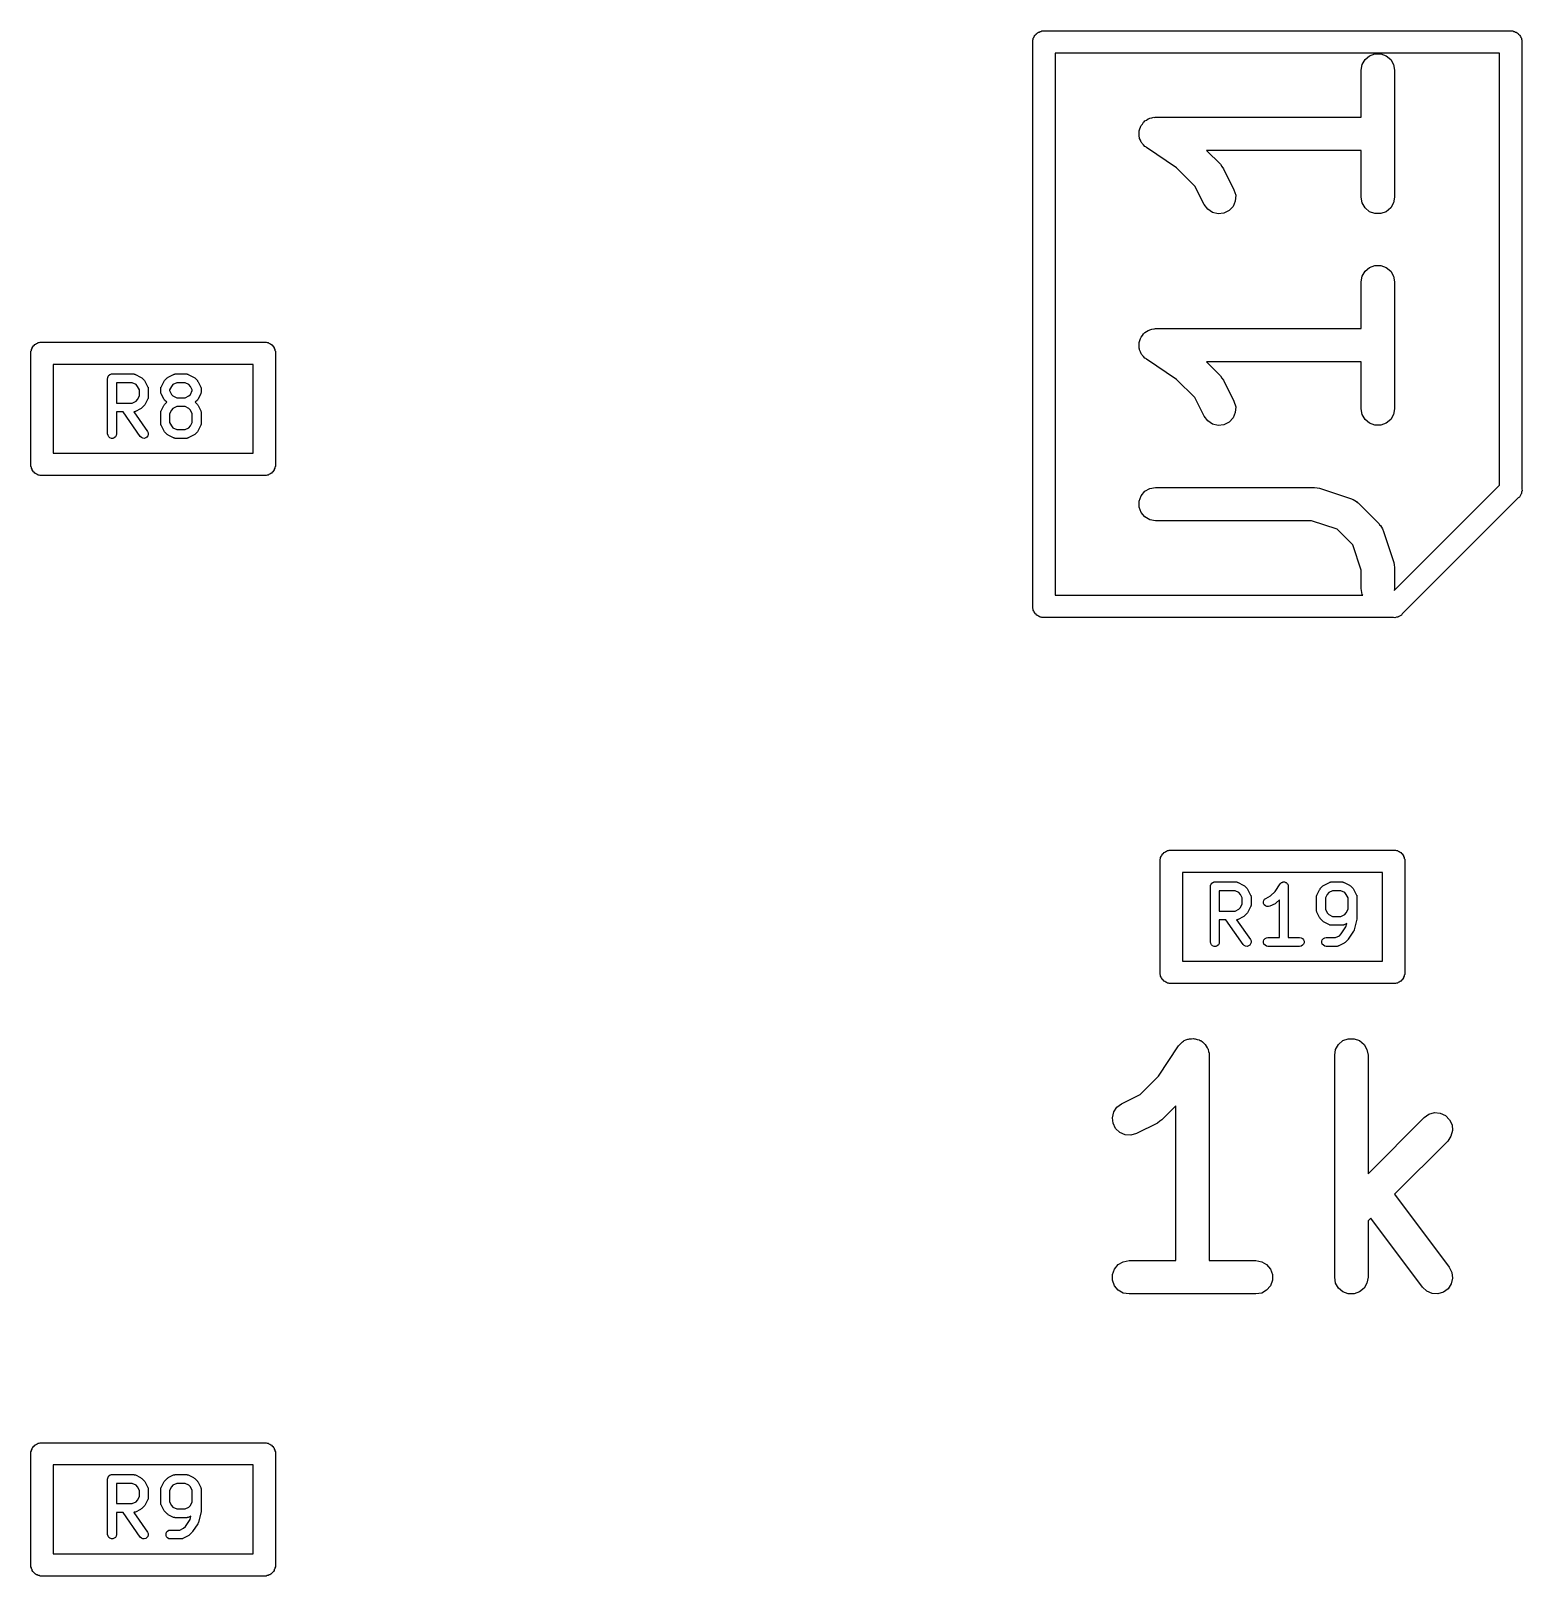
# Model space of a CAD drawing. Extents: x 10 to 287, y -200 to -10.
# Drawn here: x 116.19 to 122.89, y -118.66 to -111.71 of the extents above; entities that cross this region are included whole.
import ezdxf

# ---------------------------------------------------------------- set-up
doc = ezdxf.new("R2010")
doc.units = 0
doc.header["$MEASUREMENT"] = 0
doc.layers.add('BLACK', color=7, linetype='CONTINUOUS')

msp = doc.modelspace()

# ---------------------------------------------------------------- linework, layer by layer
at = {"layer": 'BLACK', "linetype": 'CONTINUOUS'}
for p, q in [((120.693, -111.751), (120.695, -111.747)), ((120.695, -111.743), (120.698, -111.739)), ((120.695, -111.747), (120.695, -111.743)), ((120.698, -111.739), (120.699, -111.735)), ((120.699, -111.735), (120.702, -111.731)), ((120.702, -111.731), (120.704, -111.727)), ((120.704, -111.727), (120.708, -111.725)), ((120.708, -111.725), (120.71, -111.721)), ((120.71, -111.721), (120.714, -111.719)), ((120.714, -111.719), (120.718, -111.716)), ((120.718, -111.716), (120.722, -111.715)), ((120.722, -111.715), (120.726, -111.712)), ((120.726, -111.712), (120.73, -111.712)), ((120.73, -111.712), (120.734, -111.71)), ((120.734, -111.71), (122.852, -111.71)), ((122.852, -111.71), (122.856, -111.712)), ((122.856, -111.712), (122.86, -111.712)), ((122.86, -111.712), (122.864, -111.715)), ((122.864, -111.715), (122.868, -111.716)), ((122.868, -111.716), (122.872, -111.719)), ((122.872, -111.719), (122.876, -111.721)), ((122.876, -111.721), (122.878, -111.725)), ((122.878, -111.725), (122.882, -111.727)), ((122.882, -111.727), (122.884, -111.731)), ((122.884, -111.731), (122.887, -111.735)), ((122.887, -111.735), (122.888, -111.739)), ((122.888, -111.739), (122.891, -111.743)), ((122.891, -111.743), (122.891, -111.747)), ((122.891, -111.747), (122.893, -111.751)), ((120.693, -111.769), (120.693, -111.751)), ((120.693, -114.291), (120.693, -111.769)), ((120.693, -111.769), (120.693, -111.769)), ((120.793, -111.81), (120.793, -114.25)), ((122.793, -111.81), (120.793, -111.81)), ((122.208, -111.822), (122.232, -111.813)), ((122.232, -111.813), (122.258, -111.813)), ((122.258, -111.813), (122.283, -111.822)), ((122.793, -113.754), (122.793, -111.81)), ((122.893, -111.751), (122.893, -113.773)), ((122.17, -111.887), (122.175, -111.861)), ((122.17, -112.098), (122.17, -111.887)), ((122.175, -111.861), (122.188, -111.839)), ((122.188, -111.839), (122.208, -111.822)), ((122.283, -111.822), (122.303, -111.839)), ((122.303, -111.839), (122.316, -111.861)), ((122.316, -111.861), (122.32, -111.887)), ((122.32, -111.887), (122.32, -112.459)), ((121.229, -112.101), (121.237, -112.098)), ((121.237, -112.098), (121.241, -112.099)), ((121.241, -112.099), (121.245, -112.098)), ((121.245, -112.098), (122.17, -112.098)), ((121.171, -112.168), (121.172, -112.164)), ((121.172, -112.177), (121.171, -112.168)), ((121.172, -112.16), (121.175, -112.151)), ((121.172, -112.164), (121.172, -112.16)), ((121.175, -112.151), (121.177, -112.143)), ((121.177, -112.143), (121.179, -112.139)), ((121.179, -112.139), (121.18, -112.135)), ((121.18, -112.135), (121.186, -112.129)), ((121.186, -112.129), (121.191, -112.121)), ((121.191, -112.121), (121.194, -112.119)), ((121.194, -112.119), (121.197, -112.115)), ((121.197, -112.115), (121.205, -112.111)), ((121.205, -112.111), (121.212, -112.106)), ((121.212, -112.106), (121.216, -112.104)), ((121.216, -112.104), (121.22, -112.102)), ((121.22, -112.102), (121.229, -112.101)), ((121.172, -112.186), (121.172, -112.177)), ((121.173, -112.19), (121.172, -112.186)), ((121.173, -112.194), (121.173, -112.19)), ((121.177, -112.202), (121.173, -112.194)), ((121.18, -112.21), (121.177, -112.202)), ((121.183, -112.214), (121.18, -112.21)), ((121.185, -112.217), (121.183, -112.214)), ((121.191, -112.223), (121.185, -112.217)), ((121.197, -112.23), (121.191, -112.223)), ((121.201, -112.232), (121.197, -112.23)), ((121.204, -112.235), (121.201, -112.232)), ((121.34, -112.326), (121.204, -112.235)), ((122.17, -112.248), (121.474, -112.248)), ((121.474, -112.248), (121.537, -112.31)), ((122.17, -112.459), (122.17, -112.248)), ((121.422, -112.408), (121.34, -112.326)), ((121.537, -112.31), (121.543, -112.32)), ((121.543, -112.32), (121.551, -112.33)), ((121.551, -112.33), (121.598, -112.425)), ((121.464, -112.492), (121.422, -112.408)), ((121.598, -112.425), (121.606, -112.45)), ((121.48, -112.513), (121.464, -112.492)), ((121.501, -112.527), (121.48, -112.513)), ((121.594, -112.5), (121.576, -112.519)), ((121.604, -112.476), (121.594, -112.5)), ((121.606, -112.45), (121.604, -112.476)), ((122.175, -112.484), (122.17, -112.459)), ((122.188, -112.507), (122.175, -112.484)), ((122.208, -112.524), (122.188, -112.507)), ((122.303, -112.507), (122.283, -112.524)), ((122.316, -112.484), (122.303, -112.507)), ((122.32, -112.459), (122.316, -112.484)), ((121.527, -112.533), (121.501, -112.527)), ((121.552, -112.53), (121.527, -112.533)), ((121.576, -112.519), (121.552, -112.53)), ((122.232, -112.532), (122.208, -112.524)), ((122.258, -112.532), (122.232, -112.532)), ((122.283, -112.524), (122.258, -112.532)), ((122.175, -112.814), (122.188, -112.791)), ((122.188, -112.791), (122.208, -112.775)), ((122.208, -112.775), (122.232, -112.766)), ((122.232, -112.766), (122.258, -112.766)), ((122.258, -112.766), (122.283, -112.775)), ((122.283, -112.775), (122.303, -112.791)), ((122.303, -112.791), (122.316, -112.814)), ((122.17, -112.84), (122.175, -112.814)), ((122.17, -113.05), (122.17, -112.84)), ((122.316, -112.814), (122.32, -112.84)), ((122.32, -112.84), (122.32, -113.411)), ((121.191, -113.073), (121.194, -113.071)), ((121.194, -113.071), (121.197, -113.068)), ((121.197, -113.068), (121.205, -113.063)), ((121.205, -113.063), (121.212, -113.058)), ((121.212, -113.058), (121.216, -113.057)), ((121.216, -113.057), (121.22, -113.055)), ((121.22, -113.055), (121.229, -113.053)), ((121.229, -113.053), (121.237, -113.051)), ((121.237, -113.051), (121.241, -113.051)), ((121.241, -113.051), (121.245, -113.05)), ((121.245, -113.05), (122.17, -113.05)), ((116.188, -113.144), (116.191, -113.14)), ((116.191, -113.14), (116.192, -113.136)), ((116.192, -113.136), (116.195, -113.132)), ((116.195, -113.132), (116.197, -113.128)), ((116.197, -113.128), (116.201, -113.126)), ((116.201, -113.126), (116.203, -113.122)), ((116.203, -113.122), (116.207, -113.12)), ((116.207, -113.12), (116.211, -113.117)), ((116.211, -113.117), (116.215, -113.116)), ((116.215, -113.116), (116.219, -113.113)), ((116.219, -113.113), (116.223, -113.113)), ((116.223, -113.113), (116.227, -113.111)), ((116.227, -113.111), (117.245, -113.111)), ((117.245, -113.111), (117.249, -113.113)), ((117.249, -113.113), (117.253, -113.113)), ((117.253, -113.113), (117.257, -113.116)), ((117.257, -113.116), (117.261, -113.117)), ((117.261, -113.117), (117.265, -113.12)), ((117.265, -113.12), (117.269, -113.122)), ((117.269, -113.122), (117.271, -113.126)), ((117.271, -113.126), (117.275, -113.128)), ((117.275, -113.128), (117.277, -113.132)), ((117.277, -113.132), (117.28, -113.136)), ((117.28, -113.136), (117.281, -113.14)), ((117.281, -113.14), (117.284, -113.144)), ((121.171, -113.12), (121.172, -113.116)), ((121.172, -113.129), (121.171, -113.12)), ((121.172, -113.112), (121.175, -113.104)), ((121.172, -113.116), (121.172, -113.112)), ((121.172, -113.138), (121.172, -113.129)), ((121.173, -113.142), (121.172, -113.138)), ((121.175, -113.104), (121.177, -113.095)), ((121.177, -113.095), (121.179, -113.092)), ((121.179, -113.092), (121.18, -113.088)), ((121.18, -113.088), (121.186, -113.081)), ((121.186, -113.081), (121.191, -113.073)), ((116.186, -113.152), (116.188, -113.148)), ((116.186, -113.17), (116.186, -113.152)), ((116.186, -113.652), (116.186, -113.17)), ((116.186, -113.17), (116.186, -113.17)), ((116.188, -113.148), (116.188, -113.144)), ((116.286, -113.211), (116.286, -113.611)), ((117.186, -113.211), (116.286, -113.211)), ((117.186, -113.611), (117.186, -113.211)), ((117.284, -113.144), (117.284, -113.148)), ((117.284, -113.148), (117.286, -113.152)), ((117.286, -113.152), (117.286, -113.67)), ((121.173, -113.146), (121.173, -113.142)), ((121.177, -113.154), (121.173, -113.146)), ((121.18, -113.163), (121.177, -113.154)), ((121.183, -113.166), (121.18, -113.163)), ((121.185, -113.17), (121.183, -113.166)), ((121.191, -113.176), (121.185, -113.17)), ((121.197, -113.183), (121.191, -113.176)), ((121.201, -113.185), (121.197, -113.183)), ((121.204, -113.188), (121.201, -113.185)), ((121.34, -113.279), (121.204, -113.188)), ((122.17, -113.2), (121.474, -113.2)), ((121.474, -113.2), (121.537, -113.263)), ((122.17, -113.411), (122.17, -113.2)), ((116.531, -113.274), (116.532, -113.272)), ((116.531, -113.524), (116.531, -113.274)), ((116.532, -113.269), (116.533, -113.267)), ((116.532, -113.271), (116.532, -113.269)), ((116.532, -113.272), (116.532, -113.271)), ((116.533, -113.267), (116.534, -113.266)), ((116.534, -113.264), (116.535, -113.263)), ((116.534, -113.266), (116.534, -113.264)), ((116.535, -113.263), (116.536, -113.261)), ((116.536, -113.261), (116.537, -113.26)), ((116.537, -113.26), (116.539, -113.259)), ((116.539, -113.259), (116.54, -113.258)), ((116.54, -113.258), (116.541, -113.257)), ((116.541, -113.257), (116.543, -113.256)), ((116.543, -113.256), (116.545, -113.255)), ((116.545, -113.255), (116.546, -113.255)), ((116.546, -113.255), (116.548, -113.254)), ((116.548, -113.254), (116.55, -113.254)), ((116.55, -113.254), (116.551, -113.254)), ((116.551, -113.254), (116.647, -113.254)), ((116.647, -113.254), (116.648, -113.254)), ((116.648, -113.254), (116.649, -113.254)), ((116.649, -113.254), (116.651, -113.255)), ((116.651, -113.255), (116.654, -113.255)), ((116.654, -113.255), (116.655, -113.256)), ((116.655, -113.256), (116.656, -113.256)), ((116.656, -113.256), (116.679, -113.268)), ((116.679, -113.268), (116.682, -113.27)), ((116.682, -113.27), (116.685, -113.272)), ((116.685, -113.272), (116.697, -113.284)), ((116.787, -113.284), (116.799, -113.272)), ((116.799, -113.272), (116.802, -113.27)), ((116.802, -113.27), (116.804, -113.268)), ((116.804, -113.268), (116.828, -113.256)), ((116.828, -113.256), (116.829, -113.256)), ((116.829, -113.256), (116.83, -113.255)), ((116.83, -113.255), (116.833, -113.255)), ((116.833, -113.255), (116.835, -113.254)), ((116.835, -113.254), (116.836, -113.254)), ((116.836, -113.254), (116.837, -113.254)), ((116.837, -113.254), (116.885, -113.254)), ((116.885, -113.254), (116.886, -113.254)), ((116.886, -113.254), (116.887, -113.254)), ((116.887, -113.254), (116.889, -113.255)), ((116.889, -113.255), (116.892, -113.255)), ((116.892, -113.255), (116.893, -113.256)), ((116.893, -113.256), (116.894, -113.256)), ((116.894, -113.256), (116.918, -113.268)), ((116.918, -113.268), (116.92, -113.27)), ((116.92, -113.27), (116.923, -113.272)), ((116.923, -113.272), (116.935, -113.284)), ((121.422, -113.36), (121.34, -113.279)), ((121.537, -113.263), (121.543, -113.273)), ((121.543, -113.273), (121.551, -113.282)), ((116.571, -113.294), (116.571, -113.385)), ((116.642, -113.294), (116.571, -113.294)), ((116.659, -113.302), (116.642, -113.294)), ((116.666, -113.31), (116.659, -113.302)), ((116.674, -113.326), (116.666, -113.31)), ((116.674, -113.353), (116.674, -113.326)), ((116.697, -113.284), (116.698, -113.286)), ((116.698, -113.286), (116.7, -113.289)), ((116.7, -113.289), (116.712, -113.313)), ((116.712, -113.313), (116.713, -113.314)), ((116.713, -113.314), (116.713, -113.315)), ((116.713, -113.315), (116.714, -113.317)), ((116.714, -113.317), (116.714, -113.319)), ((116.714, -113.319), (116.714, -113.321)), ((116.714, -113.321), (116.714, -113.322)), ((116.714, -113.322), (116.714, -113.357)), ((116.77, -113.317), (116.771, -113.315)), ((116.77, -113.319), (116.77, -113.317)), ((116.77, -113.321), (116.77, -113.319)), ((116.77, -113.322), (116.77, -113.321)), ((116.77, -113.334), (116.77, -113.322)), ((116.77, -113.335), (116.77, -113.334)), ((116.77, -113.336), (116.77, -113.335)), ((116.77, -113.338), (116.77, -113.336)), ((116.771, -113.34), (116.77, -113.338)), ((116.771, -113.314), (116.772, -113.313)), ((116.771, -113.315), (116.771, -113.314)), ((116.771, -113.341), (116.771, -113.34)), ((116.772, -113.343), (116.771, -113.341)), ((116.772, -113.313), (116.784, -113.289)), ((116.784, -113.366), (116.772, -113.343)), ((116.784, -113.289), (116.785, -113.286)), ((116.785, -113.286), (116.787, -113.284)), ((116.818, -113.31), (116.81, -113.326)), ((116.81, -113.326), (116.81, -113.329)), ((116.81, -113.329), (116.818, -113.346)), ((116.825, -113.302), (116.818, -113.31)), ((116.818, -113.346), (116.825, -113.353)), ((116.842, -113.294), (116.825, -113.302)), ((116.88, -113.294), (116.842, -113.294)), ((116.897, -113.302), (116.88, -113.294)), ((116.904, -113.31), (116.897, -113.302)), ((116.897, -113.353), (116.904, -113.346)), ((116.912, -113.326), (116.904, -113.31)), ((116.904, -113.346), (116.912, -113.329)), ((116.912, -113.329), (116.912, -113.326)), ((116.935, -113.284), (116.936, -113.286)), ((116.936, -113.286), (116.938, -113.289)), ((116.938, -113.289), (116.95, -113.313)), ((116.95, -113.343), (116.938, -113.366)), ((116.95, -113.313), (116.951, -113.314)), ((116.951, -113.341), (116.95, -113.343)), ((116.951, -113.314), (116.951, -113.315)), ((116.951, -113.315), (116.952, -113.317)), ((116.952, -113.338), (116.951, -113.34)), ((116.951, -113.34), (116.951, -113.341)), ((116.952, -113.317), (116.952, -113.319)), ((116.952, -113.319), (116.952, -113.321)), ((116.952, -113.321), (116.952, -113.322)), ((116.952, -113.322), (116.952, -113.334)), ((116.952, -113.334), (116.952, -113.335)), ((116.952, -113.335), (116.952, -113.336)), ((116.952, -113.336), (116.952, -113.338)), ((121.551, -113.282), (121.598, -113.377)), ((116.571, -113.385), (116.642, -113.385)), ((116.642, -113.385), (116.659, -113.377)), ((116.679, -113.411), (116.656, -113.423)), ((116.659, -113.377), (116.666, -113.369)), ((116.666, -113.369), (116.674, -113.353)), ((116.682, -113.409), (116.679, -113.411)), ((116.685, -113.407), (116.682, -113.409)), ((116.697, -113.395), (116.685, -113.407)), ((116.698, -113.393), (116.697, -113.395)), ((116.7, -113.39), (116.698, -113.393)), ((116.712, -113.366), (116.7, -113.39)), ((116.713, -113.365), (116.712, -113.366)), ((116.714, -113.362), (116.713, -113.364)), ((116.713, -113.364), (116.713, -113.365)), ((116.714, -113.357), (116.714, -113.359)), ((116.714, -113.359), (116.714, -113.36)), ((116.714, -113.36), (116.714, -113.362)), ((116.772, -113.42), (116.784, -113.396)), ((116.785, -113.369), (116.784, -113.366)), ((116.784, -113.396), (116.785, -113.394)), ((116.787, -113.372), (116.785, -113.369)), ((116.785, -113.394), (116.787, -113.391)), ((116.797, -113.381), (116.787, -113.372)), ((116.787, -113.391), (116.797, -113.381)), ((116.818, -113.417), (116.81, -113.434)), ((116.825, -113.41), (116.818, -113.417)), ((116.825, -113.353), (116.842, -113.361)), ((116.842, -113.401), (116.825, -113.41)), ((116.842, -113.361), (116.88, -113.361)), ((116.88, -113.401), (116.842, -113.401)), ((116.88, -113.361), (116.897, -113.353)), ((116.897, -113.41), (116.88, -113.401)), ((116.904, -113.417), (116.897, -113.41)), ((116.912, -113.434), (116.904, -113.417)), ((116.935, -113.372), (116.925, -113.381)), ((116.925, -113.381), (116.935, -113.391)), ((116.937, -113.369), (116.935, -113.372)), ((116.935, -113.391), (116.937, -113.394)), ((116.938, -113.366), (116.937, -113.369)), ((116.937, -113.394), (116.938, -113.396)), ((116.938, -113.396), (116.95, -113.42)), ((121.464, -113.444), (121.422, -113.36)), ((121.598, -113.377), (121.606, -113.402)), ((121.606, -113.402), (121.604, -113.428)), ((122.175, -113.437), (122.17, -113.411)), ((122.32, -113.411), (122.316, -113.437)), ((116.601, -113.425), (116.571, -113.425)), ((116.571, -113.425), (116.571, -113.524)), ((116.678, -113.536), (116.601, -113.425)), ((116.651, -113.424), (116.649, -113.425)), ((116.649, -113.425), (116.711, -113.513)), ((116.654, -113.424), (116.651, -113.424)), ((116.655, -113.423), (116.654, -113.424)), ((116.656, -113.423), (116.655, -113.423)), ((116.77, -113.424), (116.771, -113.422)), ((116.77, -113.427), (116.77, -113.424)), ((116.77, -113.428), (116.77, -113.427)), ((116.77, -113.429), (116.77, -113.428)), ((116.77, -113.476), (116.77, -113.429)), ((116.77, -113.478), (116.77, -113.476)), ((116.77, -113.479), (116.77, -113.478)), ((116.77, -113.481), (116.77, -113.479)), ((116.771, -113.483), (116.77, -113.481)), ((116.771, -113.421), (116.772, -113.42)), ((116.771, -113.422), (116.771, -113.421)), ((116.771, -113.484), (116.771, -113.483)), ((116.772, -113.485), (116.771, -113.484)), ((116.784, -113.509), (116.772, -113.485)), ((116.81, -113.434), (116.81, -113.472)), ((116.81, -113.472), (116.818, -113.488)), ((116.818, -113.488), (116.825, -113.496)), ((116.897, -113.496), (116.904, -113.488)), ((116.904, -113.488), (116.912, -113.472)), ((116.912, -113.472), (116.912, -113.434)), ((116.95, -113.485), (116.938, -113.509)), ((116.95, -113.42), (116.951, -113.421)), ((116.951, -113.484), (116.95, -113.485)), ((116.951, -113.421), (116.951, -113.422)), ((116.951, -113.422), (116.952, -113.424)), ((116.952, -113.481), (116.951, -113.483)), ((116.951, -113.483), (116.951, -113.484)), ((116.952, -113.424), (116.952, -113.427)), ((116.952, -113.427), (116.952, -113.428)), ((116.952, -113.428), (116.952, -113.429)), ((116.952, -113.429), (116.952, -113.476)), ((116.952, -113.476), (116.952, -113.478)), ((116.952, -113.478), (116.952, -113.479)), ((116.952, -113.479), (116.952, -113.481)), ((121.48, -113.465), (121.464, -113.444)), ((121.501, -113.48), (121.48, -113.465)), ((121.527, -113.486), (121.501, -113.48)), ((121.552, -113.483), (121.527, -113.486)), ((121.576, -113.471), (121.552, -113.483)), ((121.594, -113.452), (121.576, -113.471)), ((121.604, -113.428), (121.594, -113.452)), ((122.188, -113.459), (122.175, -113.437)), ((122.208, -113.476), (122.188, -113.459)), ((122.232, -113.485), (122.208, -113.476)), ((122.258, -113.485), (122.232, -113.485)), ((122.283, -113.476), (122.258, -113.485)), ((122.303, -113.459), (122.283, -113.476)), ((122.316, -113.437), (122.303, -113.459)), ((116.533, -113.531), (116.531, -113.524)), ((116.536, -113.537), (116.533, -113.531)), ((116.541, -113.541), (116.536, -113.537)), ((116.548, -113.544), (116.541, -113.541)), ((116.555, -113.544), (116.548, -113.544)), ((116.561, -113.541), (116.555, -113.544)), ((116.567, -113.537), (116.561, -113.541)), ((116.57, -113.531), (116.567, -113.537)), ((116.571, -113.524), (116.57, -113.531)), ((116.683, -113.54), (116.678, -113.536)), ((116.689, -113.543), (116.683, -113.54)), ((116.696, -113.544), (116.689, -113.543)), ((116.703, -113.542), (116.696, -113.544)), ((116.708, -113.538), (116.703, -113.542)), ((116.712, -113.533), (116.708, -113.538)), ((116.711, -113.513), (116.714, -113.519)), ((116.714, -113.526), (116.712, -113.533)), ((116.714, -113.519), (116.714, -113.526)), ((116.785, -113.512), (116.784, -113.509)), ((116.787, -113.514), (116.785, -113.512)), ((116.799, -113.526), (116.787, -113.514)), ((116.802, -113.528), (116.799, -113.526)), ((116.804, -113.53), (116.802, -113.528)), ((116.828, -113.542), (116.804, -113.53)), ((116.825, -113.496), (116.842, -113.504)), ((116.829, -113.542), (116.828, -113.542)), ((116.83, -113.543), (116.829, -113.542)), ((116.833, -113.543), (116.83, -113.543)), ((116.835, -113.544), (116.833, -113.543)), ((116.836, -113.544), (116.835, -113.544)), ((116.837, -113.544), (116.836, -113.544)), ((116.885, -113.544), (116.837, -113.544)), ((116.842, -113.504), (116.88, -113.504)), ((116.88, -113.504), (116.897, -113.496)), ((116.886, -113.544), (116.885, -113.544)), ((116.887, -113.544), (116.886, -113.544)), ((116.889, -113.543), (116.887, -113.544)), ((116.892, -113.543), (116.889, -113.543)), ((116.893, -113.542), (116.892, -113.543)), ((116.894, -113.542), (116.893, -113.542)), ((116.918, -113.53), (116.894, -113.542)), ((116.92, -113.528), (116.918, -113.53)), ((116.923, -113.526), (116.92, -113.528)), ((116.935, -113.514), (116.923, -113.526)), ((116.937, -113.512), (116.935, -113.514)), ((116.938, -113.509), (116.937, -113.512)), ((116.286, -113.611), (117.186, -113.611)), ((116.186, -113.67), (116.186, -113.652)), ((116.188, -113.674), (116.186, -113.67)), ((116.188, -113.678), (116.188, -113.674)), ((116.191, -113.682), (116.188, -113.678)), ((116.192, -113.686), (116.191, -113.682)), ((116.195, -113.69), (116.192, -113.686)), ((116.197, -113.694), (116.195, -113.69)), ((116.201, -113.696), (116.197, -113.694)), ((116.203, -113.7), (116.201, -113.696)), ((117.271, -113.696), (117.269, -113.7)), ((117.275, -113.694), (117.271, -113.696)), ((117.277, -113.69), (117.275, -113.694)), ((117.28, -113.686), (117.277, -113.69)), ((117.281, -113.682), (117.28, -113.686)), ((117.284, -113.678), (117.281, -113.682)), ((117.286, -113.67), (117.284, -113.674)), ((117.284, -113.674), (117.284, -113.678)), ((116.207, -113.702), (116.203, -113.7)), ((116.211, -113.705), (116.207, -113.702)), ((116.215, -113.706), (116.211, -113.705)), ((116.219, -113.709), (116.215, -113.706)), ((116.223, -113.709), (116.219, -113.709)), ((116.227, -113.711), (116.223, -113.709)), ((117.245, -113.711), (116.227, -113.711)), ((117.249, -113.709), (117.245, -113.711)), ((117.253, -113.709), (117.249, -113.709)), ((117.257, -113.706), (117.253, -113.709)), ((117.261, -113.705), (117.257, -113.706)), ((117.265, -113.702), (117.261, -113.705)), ((117.269, -113.7), (117.265, -113.702)), ((121.22, -113.769), (121.245, -113.765)), ((121.245, -113.765), (121.96, -113.765)), ((121.96, -113.765), (121.972, -113.767)), ((121.972, -113.767), (121.983, -113.768)), ((122.319, -114.228), (122.793, -113.754)), ((121.172, -113.826), (121.18, -113.802)), ((121.172, -113.853), (121.172, -113.826)), ((121.18, -113.802), (121.197, -113.782)), ((121.197, -113.782), (121.22, -113.769)), ((121.983, -113.768), (122.126, -113.816)), ((122.126, -113.816), (122.13, -113.818)), ((122.13, -113.818), (122.134, -113.819)), ((122.134, -113.819), (122.141, -113.824)), ((122.141, -113.824), (122.149, -113.828)), ((122.149, -113.828), (122.152, -113.832)), ((122.152, -113.832), (122.156, -113.834)), ((122.156, -113.834), (122.251, -113.929)), ((122.877, -113.812), (122.355, -114.334)), ((122.882, -113.808), (122.877, -113.812)), ((122.885, -113.802), (122.882, -113.808)), ((122.889, -113.796), (122.885, -113.802)), ((122.89, -113.794), (122.889, -113.796)), ((122.891, -113.792), (122.89, -113.794)), ((122.892, -113.786), (122.891, -113.792)), ((122.894, -113.779), (122.892, -113.786)), ((122.893, -113.773), (122.894, -113.779)), ((121.18, -113.877), (121.172, -113.853)), ((121.197, -113.897), (121.18, -113.877)), ((121.22, -113.91), (121.197, -113.897)), ((121.245, -113.915), (121.22, -113.91)), ((121.947, -113.915), (121.245, -113.915)), ((122.062, -113.953), (121.947, -113.915)), ((122.132, -114.023), (122.062, -113.953)), ((122.251, -113.929), (122.253, -113.933)), ((122.253, -113.933), (122.257, -113.936)), ((122.257, -113.936), (122.261, -113.943)), ((122.261, -113.943), (122.266, -113.951)), ((122.266, -113.951), (122.267, -113.955)), ((122.267, -113.955), (122.269, -113.959)), ((122.269, -113.959), (122.317, -114.102)), ((122.17, -114.137), (122.132, -114.023)), ((122.317, -114.102), (122.318, -114.113)), ((122.318, -114.113), (122.32, -114.125)), ((122.17, -114.22), (122.17, -114.137)), ((122.32, -114.125), (122.32, -114.22)), ((120.793, -114.25), (122.177, -114.25)), ((122.175, -114.246), (122.17, -114.22)), ((122.177, -114.25), (122.175, -114.246)), ((122.32, -114.22), (122.319, -114.228)), ((120.693, -114.309), (120.693, -114.291)), ((120.695, -114.313), (120.693, -114.309)), ((120.695, -114.317), (120.695, -114.313)), ((120.698, -114.321), (120.695, -114.317)), ((120.699, -114.325), (120.698, -114.321)), ((120.702, -114.329), (120.699, -114.325)), ((120.704, -114.333), (120.702, -114.329)), ((120.708, -114.335), (120.704, -114.333)), ((120.71, -114.339), (120.708, -114.335)), ((120.714, -114.341), (120.71, -114.339)), ((120.718, -114.344), (120.714, -114.341)), ((120.722, -114.345), (120.718, -114.344)), ((120.726, -114.348), (120.722, -114.345)), ((120.73, -114.348), (120.726, -114.348)), ((120.734, -114.35), (120.73, -114.348)), ((122.316, -114.35), (120.734, -114.35)), ((122.322, -114.351), (122.316, -114.35)), ((122.329, -114.349), (122.322, -114.351)), ((122.335, -114.348), (122.329, -114.349)), ((122.337, -114.347), (122.335, -114.348)), ((122.339, -114.346), (122.337, -114.347)), ((122.345, -114.342), (122.339, -114.346)), ((122.351, -114.339), (122.345, -114.342)), ((122.355, -114.334), (122.351, -114.339)), ((121.266, -115.438), (121.268, -115.434)), ((121.268, -115.43), (121.271, -115.426)), ((121.268, -115.434), (121.268, -115.43)), ((121.271, -115.426), (121.272, -115.422)), ((121.272, -115.422), (121.275, -115.418)), ((121.275, -115.418), (121.277, -115.414)), ((121.277, -115.414), (121.281, -115.412)), ((121.281, -115.412), (121.283, -115.408)), ((121.283, -115.408), (121.287, -115.406)), ((121.287, -115.406), (121.291, -115.403)), ((121.291, -115.403), (121.295, -115.402)), ((121.295, -115.402), (121.299, -115.399)), ((121.299, -115.399), (121.303, -115.399)), ((121.303, -115.399), (121.307, -115.397)), ((121.307, -115.397), (122.325, -115.397)), ((122.325, -115.397), (122.329, -115.399)), ((122.329, -115.399), (122.333, -115.399)), ((122.333, -115.399), (122.337, -115.402)), ((122.337, -115.402), (122.341, -115.403)), ((122.341, -115.403), (122.345, -115.406)), ((122.345, -115.406), (122.349, -115.408)), ((122.349, -115.408), (122.351, -115.412)), ((122.351, -115.412), (122.355, -115.414)), ((122.355, -115.414), (122.357, -115.418)), ((122.357, -115.418), (122.36, -115.422)), ((122.36, -115.422), (122.361, -115.426)), ((122.361, -115.426), (122.364, -115.43)), ((122.364, -115.43), (122.364, -115.434)), ((122.364, -115.434), (122.366, -115.438)), ((121.266, -115.456), (121.266, -115.438)), ((121.266, -115.938), (121.266, -115.456)), ((121.266, -115.456), (121.266, -115.456)), ((121.366, -115.497), (121.366, -115.897)), ((122.266, -115.497), (121.366, -115.497)), ((122.266, -115.897), (122.266, -115.497)), ((122.366, -115.438), (122.366, -115.956)), ((121.492, -115.56), (121.493, -115.558)), ((121.492, -115.81), (121.492, -115.56)), ((121.493, -115.555), (121.494, -115.553)), ((121.493, -115.557), (121.493, -115.555)), ((121.493, -115.558), (121.493, -115.557)), ((121.494, -115.553), (121.495, -115.552)), ((121.495, -115.55), (121.496, -115.549)), ((121.495, -115.552), (121.495, -115.55)), ((121.496, -115.549), (121.497, -115.547)), ((121.497, -115.547), (121.498, -115.546)), ((121.498, -115.546), (121.5, -115.545)), ((121.5, -115.545), (121.501, -115.544)), ((121.501, -115.544), (121.502, -115.543)), ((121.502, -115.543), (121.504, -115.542)), ((121.504, -115.542), (121.506, -115.541)), ((121.506, -115.541), (121.507, -115.541)), ((121.507, -115.541), (121.509, -115.54)), ((121.509, -115.54), (121.511, -115.54)), ((121.511, -115.54), (121.512, -115.54)), ((121.512, -115.54), (121.608, -115.54)), ((121.608, -115.54), (121.609, -115.54)), ((121.609, -115.54), (121.61, -115.54)), ((121.61, -115.54), (121.612, -115.541)), ((121.612, -115.541), (121.615, -115.541)), ((121.615, -115.541), (121.616, -115.542)), ((121.616, -115.542), (121.617, -115.542)), ((121.617, -115.542), (121.64, -115.554)), ((121.64, -115.554), (121.643, -115.556)), ((121.643, -115.556), (121.646, -115.558)), ((121.646, -115.558), (121.658, -115.57)), ((121.658, -115.57), (121.659, -115.572)), ((121.659, -115.572), (121.661, -115.575)), ((121.661, -115.575), (121.673, -115.599)), ((121.783, -115.583), (121.805, -115.549)), ((121.805, -115.549), (121.806, -115.548)), ((121.806, -115.548), (121.807, -115.547)), ((121.807, -115.547), (121.808, -115.546)), ((121.808, -115.546), (121.81, -115.544)), ((121.81, -115.544), (121.811, -115.543)), ((121.811, -115.543), (121.812, -115.543)), ((121.812, -115.543), (121.814, -115.542)), ((121.814, -115.542), (121.816, -115.541)), ((121.816, -115.541), (121.817, -115.541)), ((121.817, -115.541), (121.818, -115.54)), ((121.818, -115.54), (121.821, -115.54)), ((121.821, -115.54), (121.823, -115.54)), ((121.823, -115.54), (121.824, -115.54)), ((121.824, -115.54), (121.825, -115.54)), ((121.825, -115.54), (121.828, -115.541)), ((121.828, -115.541), (121.83, -115.542)), ((121.83, -115.542), (121.831, -115.542)), ((121.831, -115.542), (121.832, -115.543)), ((121.832, -115.543), (121.834, -115.544)), ((121.834, -115.544), (121.836, -115.546)), ((121.836, -115.546), (121.836, -115.547)), ((121.836, -115.547), (121.837, -115.547)), ((121.837, -115.547), (121.838, -115.549)), ((121.838, -115.549), (121.84, -115.551)), ((121.84, -115.551), (121.84, -115.552)), ((121.84, -115.552), (121.841, -115.553)), ((121.841, -115.553), (121.841, -115.556)), ((121.841, -115.556), (121.842, -115.558)), ((121.842, -115.558), (121.842, -115.559)), ((121.842, -115.559), (121.842, -115.56)), ((121.842, -115.56), (121.842, -115.79)), ((121.971, -115.599), (121.983, -115.575)), ((121.983, -115.575), (121.985, -115.572)), ((121.985, -115.572), (121.986, -115.57)), ((121.986, -115.57), (121.998, -115.558)), ((121.998, -115.558), (122.001, -115.556)), ((122.001, -115.556), (122.003, -115.554)), ((122.003, -115.554), (122.027, -115.542)), ((122.027, -115.542), (122.028, -115.542)), ((122.028, -115.542), (122.029, -115.541)), ((122.029, -115.541), (122.032, -115.541)), ((122.032, -115.541), (122.034, -115.54)), ((122.034, -115.54), (122.035, -115.54)), ((122.035, -115.54), (122.036, -115.54)), ((122.036, -115.54), (122.084, -115.54)), ((122.084, -115.54), (122.085, -115.54)), ((122.085, -115.54), (122.086, -115.54)), ((122.086, -115.54), (122.088, -115.541)), ((122.088, -115.541), (122.091, -115.541)), ((122.091, -115.541), (122.092, -115.542)), ((122.092, -115.542), (122.093, -115.542)), ((122.093, -115.542), (122.117, -115.554)), ((122.117, -115.554), (122.119, -115.556)), ((122.119, -115.556), (122.122, -115.558)), ((122.122, -115.558), (122.134, -115.57)), ((122.134, -115.57), (122.136, -115.572)), ((122.136, -115.572), (122.137, -115.575)), ((122.137, -115.575), (122.149, -115.599)), ((121.532, -115.58), (121.532, -115.671)), ((121.603, -115.58), (121.532, -115.58)), ((121.62, -115.588), (121.603, -115.58)), ((121.627, -115.596), (121.62, -115.588)), ((121.635, -115.612), (121.627, -115.596)), ((121.627, -115.655), (121.635, -115.639)), ((121.635, -115.639), (121.635, -115.612)), ((121.673, -115.599), (121.674, -115.6)), ((121.674, -115.6), (121.674, -115.601)), ((121.674, -115.601), (121.674, -115.603)), ((121.674, -115.603), (121.675, -115.605)), ((121.675, -115.605), (121.675, -115.607)), ((121.675, -115.607), (121.675, -115.608)), ((121.675, -115.608), (121.675, -115.643)), ((121.675, -115.643), (121.675, -115.645)), ((121.675, -115.645), (121.675, -115.646)), ((121.731, -115.63), (121.732, -115.624)), ((121.731, -115.637), (121.731, -115.63)), ((121.734, -115.643), (121.731, -115.637)), ((121.732, -115.624), (121.736, -115.618)), ((121.74, -115.648), (121.734, -115.643)), ((121.736, -115.618), (121.742, -115.614)), ((121.742, -115.614), (121.762, -115.603)), ((121.783, -115.638), (121.759, -115.649)), ((121.762, -115.603), (121.783, -115.583)), ((121.786, -115.636), (121.783, -115.638)), ((121.788, -115.634), (121.786, -115.636)), ((121.802, -115.62), (121.788, -115.634)), ((121.802, -115.79), (121.802, -115.62)), ((121.969, -115.603), (121.97, -115.601)), ((121.969, -115.605), (121.969, -115.603)), ((121.969, -115.607), (121.969, -115.605)), ((121.969, -115.608), (121.969, -115.607)), ((121.969, -115.667), (121.969, -115.608)), ((121.97, -115.6), (121.971, -115.599)), ((121.97, -115.601), (121.97, -115.6)), ((122.017, -115.596), (122.009, -115.612)), ((122.009, -115.612), (122.009, -115.663)), ((122.024, -115.588), (122.017, -115.596)), ((122.041, -115.58), (122.024, -115.588)), ((122.079, -115.58), (122.041, -115.58)), ((122.096, -115.588), (122.079, -115.58)), ((122.103, -115.596), (122.096, -115.588)), ((122.111, -115.612), (122.103, -115.596)), ((122.111, -115.663), (122.111, -115.612)), ((122.149, -115.599), (122.15, -115.6)), ((122.15, -115.6), (122.15, -115.601)), ((122.15, -115.601), (122.151, -115.603)), ((122.151, -115.603), (122.151, -115.605)), ((122.151, -115.605), (122.151, -115.607)), ((122.151, -115.607), (122.151, -115.608)), ((122.151, -115.608), (122.151, -115.703)), ((121.532, -115.671), (121.603, -115.671)), ((121.562, -115.711), (121.532, -115.711)), ((121.532, -115.711), (121.532, -115.81)), ((121.639, -115.822), (121.562, -115.711)), ((121.603, -115.671), (121.62, -115.663)), ((121.612, -115.71), (121.61, -115.711)), ((121.61, -115.711), (121.672, -115.799)), ((121.615, -115.71), (121.612, -115.71)), ((121.616, -115.709), (121.615, -115.71)), ((121.617, -115.709), (121.616, -115.709)), ((121.64, -115.697), (121.617, -115.709)), ((121.62, -115.663), (121.627, -115.655)), ((121.643, -115.695), (121.64, -115.697)), ((121.646, -115.693), (121.643, -115.695)), ((121.658, -115.681), (121.646, -115.693)), ((121.659, -115.679), (121.658, -115.681)), ((121.661, -115.676), (121.659, -115.679)), ((121.673, -115.652), (121.661, -115.676)), ((121.674, -115.651), (121.673, -115.652)), ((121.675, -115.646), (121.674, -115.648)), ((121.674, -115.648), (121.674, -115.65)), ((121.674, -115.65), (121.674, -115.651)), ((121.746, -115.651), (121.74, -115.648)), ((121.753, -115.651), (121.746, -115.651)), ((121.759, -115.649), (121.753, -115.651)), ((121.969, -115.668), (121.969, -115.667)), ((121.969, -115.67), (121.969, -115.668)), ((121.969, -115.672), (121.969, -115.67)), ((121.97, -115.674), (121.969, -115.672)), ((121.97, -115.675), (121.97, -115.674)), ((121.971, -115.676), (121.97, -115.675)), ((121.983, -115.7), (121.971, -115.676)), ((121.985, -115.703), (121.983, -115.7)), ((121.986, -115.705), (121.985, -115.703)), ((121.998, -115.717), (121.986, -115.705)), ((122.009, -115.663), (122.017, -115.679)), ((122.017, -115.679), (122.024, -115.687)), ((122.024, -115.687), (122.041, -115.695)), ((122.041, -115.695), (122.079, -115.695)), ((122.079, -115.695), (122.096, -115.687)), ((122.096, -115.687), (122.103, -115.679)), ((122.103, -115.679), (122.111, -115.663)), ((122.151, -115.708), (122.139, -115.755)), ((122.151, -115.703), (122.151, -115.705)), ((122.151, -115.705), (122.151, -115.708)), ((122.001, -115.719), (121.998, -115.717)), ((122.003, -115.721), (122.001, -115.719)), ((122.027, -115.733), (122.003, -115.721)), ((122.028, -115.733), (122.027, -115.733)), ((122.029, -115.734), (122.028, -115.733)), ((122.032, -115.734), (122.029, -115.734)), ((122.034, -115.735), (122.032, -115.734)), ((122.035, -115.735), (122.034, -115.735)), ((122.036, -115.735), (122.035, -115.735)), ((122.084, -115.735), (122.036, -115.735)), ((122.055, -115.79), (122.072, -115.782)), ((122.072, -115.782), (122.08, -115.774)), ((122.08, -115.774), (122.101, -115.742)), ((122.085, -115.735), (122.084, -115.735)), ((122.086, -115.735), (122.085, -115.735)), ((122.088, -115.734), (122.086, -115.735)), ((122.091, -115.734), (122.088, -115.734)), ((122.092, -115.733), (122.091, -115.734)), ((122.093, -115.733), (122.092, -115.733)), ((122.105, -115.727), (122.093, -115.733)), ((122.101, -115.742), (122.105, -115.727)), ((122.136, -115.762), (122.112, -115.797)), ((122.138, -115.759), (122.136, -115.762)), ((122.139, -115.755), (122.138, -115.759)), ((121.494, -115.817), (121.492, -115.81)), ((121.497, -115.823), (121.494, -115.817)), ((121.502, -115.827), (121.497, -115.823)), ((121.509, -115.83), (121.502, -115.827)), ((121.516, -115.83), (121.509, -115.83)), ((121.522, -115.827), (121.516, -115.83)), ((121.528, -115.823), (121.522, -115.827)), ((121.531, -115.817), (121.528, -115.823)), ((121.532, -115.81), (121.531, -115.817)), ((121.644, -115.826), (121.639, -115.822)), ((121.65, -115.829), (121.644, -115.826)), ((121.657, -115.83), (121.65, -115.829)), ((121.664, -115.828), (121.657, -115.83)), ((121.669, -115.824), (121.664, -115.828)), ((121.673, -115.819), (121.669, -115.824)), ((121.672, -115.799), (121.675, -115.805)), ((121.675, -115.812), (121.673, -115.819)), ((121.675, -115.805), (121.675, -115.812)), ((121.731, -115.807), (121.733, -115.8)), ((121.731, -115.814), (121.731, -115.807)), ((121.733, -115.82), (121.731, -115.814)), ((121.733, -115.8), (121.738, -115.795)), ((121.738, -115.825), (121.733, -115.82)), ((121.738, -115.795), (121.744, -115.791)), ((121.744, -115.829), (121.738, -115.825)), ((121.744, -115.791), (121.751, -115.79)), ((121.751, -115.83), (121.744, -115.829)), ((121.751, -115.79), (121.802, -115.79)), ((121.893, -115.83), (121.751, -115.83)), ((121.842, -115.79), (121.893, -115.79)), ((121.893, -115.79), (121.9, -115.791)), ((121.9, -115.829), (121.893, -115.83)), ((121.9, -115.791), (121.906, -115.795)), ((121.906, -115.825), (121.9, -115.829)), ((121.906, -115.795), (121.911, -115.8)), ((121.911, -115.82), (121.906, -115.825)), ((121.911, -115.8), (121.913, -115.807)), ((121.913, -115.814), (121.911, -115.82)), ((121.913, -115.807), (121.913, -115.814)), ((121.993, -115.807), (121.995, -115.8)), ((121.993, -115.814), (121.993, -115.807)), ((121.995, -115.82), (121.993, -115.814)), ((121.995, -115.8), (122, -115.795)), ((122, -115.825), (121.995, -115.82)), ((122, -115.795), (122.006, -115.791)), ((122.006, -115.829), (122, -115.825)), ((122.006, -115.791), (122.012, -115.79)), ((122.012, -115.83), (122.006, -115.829)), ((122.012, -115.79), (122.055, -115.79)), ((122.06, -115.83), (122.012, -115.83)), ((122.061, -115.83), (122.06, -115.83)), ((122.062, -115.83), (122.061, -115.83)), ((122.065, -115.829), (122.062, -115.83)), ((122.067, -115.829), (122.065, -115.829)), ((122.068, -115.828), (122.067, -115.829)), ((122.069, -115.828), (122.068, -115.828)), ((122.093, -115.816), (122.069, -115.828)), ((122.095, -115.814), (122.093, -115.816)), ((122.098, -115.812), (122.095, -115.814)), ((122.11, -115.8), (122.098, -115.812)), ((122.111, -115.799), (122.11, -115.8)), ((122.112, -115.797), (122.111, -115.799)), ((121.366, -115.897), (122.266, -115.897)), ((121.266, -115.956), (121.266, -115.938)), ((121.268, -115.96), (121.266, -115.956)), ((121.268, -115.964), (121.268, -115.96)), ((121.271, -115.968), (121.268, -115.964)), ((121.272, -115.972), (121.271, -115.968)), ((121.275, -115.976), (121.272, -115.972)), ((121.277, -115.98), (121.275, -115.976)), ((121.281, -115.982), (121.277, -115.98)), ((121.283, -115.986), (121.281, -115.982)), ((121.287, -115.988), (121.283, -115.986)), ((121.291, -115.991), (121.287, -115.988)), ((121.295, -115.992), (121.291, -115.991)), ((121.299, -115.995), (121.295, -115.992)), ((122.337, -115.992), (122.333, -115.995)), ((122.341, -115.991), (122.337, -115.992)), ((122.345, -115.988), (122.341, -115.991)), ((122.349, -115.986), (122.345, -115.988)), ((122.351, -115.982), (122.349, -115.986)), ((122.355, -115.98), (122.351, -115.982)), ((122.357, -115.976), (122.355, -115.98)), ((122.36, -115.972), (122.357, -115.976)), ((122.361, -115.968), (122.36, -115.972)), ((122.364, -115.964), (122.361, -115.968)), ((122.366, -115.956), (122.364, -115.96)), ((122.364, -115.96), (122.364, -115.964)), ((121.303, -115.995), (121.299, -115.995)), ((121.307, -115.997), (121.303, -115.995)), ((122.325, -115.997), (121.307, -115.997)), ((122.329, -115.995), (122.325, -115.997)), ((122.333, -115.995), (122.329, -115.995)), ((121.354, -116.271), (121.361, -116.265)), ((121.361, -116.265), (121.367, -116.259)), ((121.367, -116.259), (121.371, -116.257)), ((121.371, -116.257), (121.374, -116.254)), ((121.374, -116.254), (121.382, -116.251)), ((121.382, -116.251), (121.39, -116.247)), ((121.39, -116.247), (121.394, -116.247)), ((121.394, -116.247), (121.398, -116.246)), ((121.398, -116.246), (121.407, -116.246)), ((121.407, -116.246), (121.416, -116.245)), ((121.416, -116.245), (121.42, -116.246)), ((121.42, -116.246), (121.424, -116.246)), ((121.424, -116.246), (121.433, -116.249)), ((121.433, -116.249), (121.441, -116.251)), ((121.441, -116.251), (121.445, -116.253)), ((121.445, -116.253), (121.449, -116.254)), ((121.449, -116.254), (121.456, -116.26)), ((121.456, -116.26), (121.463, -116.265)), ((121.463, -116.265), (121.466, -116.269)), ((121.466, -116.269), (121.469, -116.271)), ((122.068, -116.271), (122.088, -116.254)), ((122.088, -116.254), (122.112, -116.246)), ((122.112, -116.246), (122.139, -116.246)), ((122.139, -116.246), (122.163, -116.254)), ((122.163, -116.254), (122.183, -116.271)), ((121.258, -116.414), (121.349, -116.278)), ((121.349, -116.278), (121.352, -116.275)), ((121.352, -116.275), (121.354, -116.271)), ((121.469, -116.271), (121.473, -116.279)), ((121.473, -116.279), (121.478, -116.286)), ((121.478, -116.286), (121.48, -116.29)), ((121.48, -116.29), (121.482, -116.294)), ((121.482, -116.294), (121.483, -116.303)), ((121.483, -116.303), (121.486, -116.311)), ((121.486, -116.311), (121.486, -116.315)), ((121.486, -116.315), (121.486, -116.319)), ((121.486, -116.319), (121.486, -117.244)), ((122.051, -116.319), (122.055, -116.294)), ((122.051, -117.319), (122.051, -116.319)), ((122.055, -116.294), (122.068, -116.271)), ((122.183, -116.271), (122.196, -116.294)), ((122.196, -116.294), (122.201, -116.319)), ((122.201, -116.319), (122.201, -116.853)), ((121.176, -116.496), (121.258, -116.414)), ((121.071, -116.554), (121.092, -116.538)), ((121.092, -116.538), (121.176, -116.496)), ((121.336, -116.548), (121.274, -116.611)), ((121.336, -117.244), (121.336, -116.548)), ((121.051, -116.601), (121.057, -116.575)), ((121.054, -116.626), (121.051, -116.601)), ((121.057, -116.575), (121.071, -116.554)), ((121.264, -116.617), (121.254, -116.625)), ((121.274, -116.611), (121.264, -116.617)), ((122.201, -116.853), (122.453, -116.6)), ((122.453, -116.6), (122.475, -116.585)), ((122.475, -116.585), (122.5, -116.578)), ((122.5, -116.578), (122.526, -116.58)), ((122.526, -116.58), (122.549, -116.591)), ((122.549, -116.591), (122.568, -116.61)), ((122.568, -116.61), (122.579, -116.633)), ((121.065, -116.65), (121.054, -116.626)), ((121.084, -116.668), (121.065, -116.65)), ((121.108, -116.678), (121.084, -116.668)), ((121.134, -116.68), (121.108, -116.678)), ((121.159, -116.672), (121.134, -116.68)), ((121.254, -116.625), (121.159, -116.672)), ((122.574, -116.684), (122.56, -116.706)), ((122.581, -116.659), (122.574, -116.684)), ((122.579, -116.633), (122.581, -116.659)), ((122.56, -116.706), (122.32, -116.945)), ((122.32, -116.945), (122.566, -117.274)), ((122.213, -117.053), (122.201, -117.065)), ((122.201, -117.065), (122.201, -117.319)), ((122.446, -117.364), (122.213, -117.053)), ((121.1, -117.249), (121.126, -117.244)), ((121.126, -117.244), (121.336, -117.244)), ((121.486, -117.244), (121.697, -117.244)), ((121.697, -117.244), (121.723, -117.249)), ((121.052, -117.306), (121.061, -117.282)), ((121.052, -117.332), (121.052, -117.306)), ((121.061, -117.282), (121.077, -117.262)), ((121.077, -117.262), (121.1, -117.249)), ((121.723, -117.249), (121.745, -117.262)), ((121.745, -117.262), (121.762, -117.282)), ((121.762, -117.282), (121.771, -117.306)), ((121.771, -117.306), (121.771, -117.332)), ((122.566, -117.274), (122.578, -117.298)), ((122.578, -117.298), (122.581, -117.323)), ((121.061, -117.357), (121.052, -117.332)), ((121.077, -117.377), (121.061, -117.357)), ((121.1, -117.39), (121.077, -117.377)), ((121.745, -117.377), (121.723, -117.39)), ((121.762, -117.357), (121.745, -117.377)), ((121.771, -117.332), (121.762, -117.357)), ((122.055, -117.345), (122.051, -117.319)), ((122.068, -117.368), (122.055, -117.345)), ((122.088, -117.384), (122.068, -117.368)), ((122.183, -117.368), (122.163, -117.384)), ((122.196, -117.345), (122.183, -117.368)), ((122.201, -117.319), (122.196, -117.345)), ((122.465, -117.382), (122.446, -117.364)), ((122.489, -117.392), (122.465, -117.382)), ((122.561, -117.371), (122.54, -117.386)), ((122.575, -117.349), (122.561, -117.371)), ((122.581, -117.323), (122.575, -117.349)), ((121.126, -117.394), (121.1, -117.39)), ((121.697, -117.394), (121.126, -117.394)), ((121.723, -117.39), (121.697, -117.394)), ((122.112, -117.393), (122.088, -117.384)), ((122.139, -117.393), (122.112, -117.393)), ((122.163, -117.384), (122.139, -117.393)), ((122.515, -117.394), (122.489, -117.392)), ((122.54, -117.386), (122.515, -117.394)), ((116.201, -118.079), (116.203, -118.075)), ((116.203, -118.075), (116.207, -118.073)), ((116.207, -118.073), (116.211, -118.07)), ((116.211, -118.07), (116.215, -118.069)), ((116.215, -118.069), (116.219, -118.066)), ((116.219, -118.066), (116.223, -118.066)), ((116.223, -118.066), (116.227, -118.064)), ((116.227, -118.064), (117.245, -118.064)), ((117.245, -118.064), (117.249, -118.066)), ((117.249, -118.066), (117.253, -118.066)), ((117.253, -118.066), (117.257, -118.069)), ((117.257, -118.069), (117.261, -118.07)), ((117.261, -118.07), (117.265, -118.073)), ((117.265, -118.073), (117.269, -118.075)), ((117.269, -118.075), (117.271, -118.079)), ((116.186, -118.105), (116.188, -118.101)), ((116.186, -118.123), (116.186, -118.105)), ((116.186, -118.605), (116.186, -118.123)), ((116.186, -118.123), (116.186, -118.123)), ((116.188, -118.097), (116.191, -118.093)), ((116.188, -118.101), (116.188, -118.097)), ((116.191, -118.093), (116.192, -118.089)), ((116.192, -118.089), (116.195, -118.085)), ((116.195, -118.085), (116.197, -118.081)), ((116.197, -118.081), (116.201, -118.079)), ((117.271, -118.079), (117.275, -118.081)), ((117.275, -118.081), (117.277, -118.085)), ((117.277, -118.085), (117.28, -118.089)), ((117.28, -118.089), (117.281, -118.093)), ((117.281, -118.093), (117.284, -118.097)), ((117.284, -118.097), (117.284, -118.101)), ((117.284, -118.101), (117.286, -118.105)), ((117.286, -118.105), (117.286, -118.623)), ((116.286, -118.164), (116.286, -118.564)), ((117.186, -118.164), (116.286, -118.164)), ((116.534, -118.217), (116.535, -118.216)), ((116.534, -118.219), (116.534, -118.217)), ((116.535, -118.216), (116.536, -118.214)), ((116.536, -118.214), (116.537, -118.213)), ((116.537, -118.213), (116.539, -118.212)), ((116.539, -118.212), (116.54, -118.211)), ((116.54, -118.211), (116.541, -118.21)), ((116.541, -118.21), (116.543, -118.209)), ((116.543, -118.209), (116.545, -118.208)), ((116.545, -118.208), (116.546, -118.208)), ((116.546, -118.208), (116.548, -118.207)), ((116.548, -118.207), (116.55, -118.207)), ((116.55, -118.207), (116.551, -118.207)), ((116.551, -118.207), (116.647, -118.207)), ((116.647, -118.207), (116.648, -118.207)), ((116.648, -118.207), (116.649, -118.207)), ((116.649, -118.207), (116.651, -118.208)), ((116.651, -118.208), (116.654, -118.208)), ((116.654, -118.208), (116.655, -118.209)), ((116.655, -118.209), (116.656, -118.209)), ((116.656, -118.209), (116.679, -118.221)), ((116.804, -118.221), (116.828, -118.209)), ((116.828, -118.209), (116.829, -118.209)), ((116.829, -118.209), (116.83, -118.208)), ((116.83, -118.208), (116.833, -118.208)), ((116.833, -118.208), (116.835, -118.207)), ((116.835, -118.207), (116.836, -118.207)), ((116.836, -118.207), (116.837, -118.207)), ((116.837, -118.207), (116.885, -118.207)), ((116.885, -118.207), (116.886, -118.207)), ((116.886, -118.207), (116.887, -118.207)), ((116.887, -118.207), (116.889, -118.208)), ((116.889, -118.208), (116.892, -118.208)), ((116.892, -118.208), (116.893, -118.209)), ((116.893, -118.209), (116.894, -118.209)), ((116.894, -118.209), (116.918, -118.221)), ((117.186, -118.564), (117.186, -118.164)), ((116.531, -118.227), (116.532, -118.225)), ((116.531, -118.477), (116.531, -118.227)), ((116.532, -118.222), (116.533, -118.22)), ((116.532, -118.224), (116.532, -118.222)), ((116.532, -118.225), (116.532, -118.224)), ((116.533, -118.22), (116.534, -118.219)), ((116.571, -118.247), (116.571, -118.338)), ((116.642, -118.247), (116.571, -118.247)), ((116.659, -118.255), (116.642, -118.247)), ((116.666, -118.263), (116.659, -118.255)), ((116.674, -118.279), (116.666, -118.263)), ((116.674, -118.306), (116.674, -118.279)), ((116.679, -118.221), (116.682, -118.223)), ((116.682, -118.223), (116.685, -118.225)), ((116.685, -118.225), (116.697, -118.237)), ((116.697, -118.237), (116.698, -118.239)), ((116.698, -118.239), (116.7, -118.242)), ((116.7, -118.242), (116.712, -118.266)), ((116.712, -118.266), (116.713, -118.267)), ((116.713, -118.267), (116.713, -118.268)), ((116.713, -118.268), (116.714, -118.27)), ((116.714, -118.27), (116.714, -118.272)), ((116.714, -118.272), (116.714, -118.274)), ((116.714, -118.274), (116.714, -118.275)), ((116.714, -118.275), (116.714, -118.31)), ((116.77, -118.27), (116.771, -118.268)), ((116.77, -118.272), (116.77, -118.27)), ((116.77, -118.274), (116.77, -118.272)), ((116.77, -118.275), (116.77, -118.274)), ((116.77, -118.334), (116.77, -118.275)), ((116.771, -118.267), (116.772, -118.266)), ((116.771, -118.268), (116.771, -118.267)), ((116.772, -118.266), (116.784, -118.242)), ((116.784, -118.242), (116.785, -118.239)), ((116.785, -118.239), (116.787, -118.237)), ((116.787, -118.237), (116.799, -118.225)), ((116.799, -118.225), (116.802, -118.223)), ((116.802, -118.223), (116.804, -118.221)), ((116.818, -118.263), (116.81, -118.279)), ((116.81, -118.279), (116.81, -118.33)), ((116.825, -118.255), (116.818, -118.263)), ((116.842, -118.247), (116.825, -118.255)), ((116.88, -118.247), (116.842, -118.247)), ((116.897, -118.255), (116.88, -118.247)), ((116.904, -118.263), (116.897, -118.255)), ((116.912, -118.279), (116.904, -118.263)), ((116.912, -118.33), (116.912, -118.279)), ((116.918, -118.221), (116.92, -118.223)), ((116.92, -118.223), (116.923, -118.225)), ((116.923, -118.225), (116.935, -118.237)), ((116.935, -118.237), (116.936, -118.239)), ((116.936, -118.239), (116.938, -118.242)), ((116.938, -118.242), (116.95, -118.266)), ((116.95, -118.266), (116.951, -118.267)), ((116.951, -118.267), (116.951, -118.268)), ((116.951, -118.268), (116.952, -118.27)), ((116.952, -118.27), (116.952, -118.272)), ((116.952, -118.272), (116.952, -118.274)), ((116.952, -118.274), (116.952, -118.275)), ((116.952, -118.275), (116.952, -118.37)), ((116.571, -118.338), (116.642, -118.338)), ((116.642, -118.338), (116.659, -118.33)), ((116.659, -118.33), (116.666, -118.322)), ((116.666, -118.322), (116.674, -118.306)), ((116.697, -118.348), (116.685, -118.36)), ((116.698, -118.346), (116.697, -118.348)), ((116.7, -118.343), (116.698, -118.346)), ((116.712, -118.319), (116.7, -118.343)), ((116.713, -118.318), (116.712, -118.319)), ((116.714, -118.315), (116.713, -118.317)), ((116.713, -118.317), (116.713, -118.318)), ((116.714, -118.31), (116.714, -118.312)), ((116.714, -118.312), (116.714, -118.313)), ((116.714, -118.313), (116.714, -118.315)), ((116.77, -118.335), (116.77, -118.334)), ((116.77, -118.337), (116.77, -118.335)), ((116.77, -118.339), (116.77, -118.337)), ((116.771, -118.341), (116.77, -118.339)), ((116.771, -118.342), (116.771, -118.341)), ((116.772, -118.343), (116.771, -118.342)), ((116.784, -118.367), (116.772, -118.343)), ((116.81, -118.33), (116.818, -118.346)), ((116.818, -118.346), (116.825, -118.354)), ((116.825, -118.354), (116.842, -118.362)), ((116.88, -118.362), (116.897, -118.354)), ((116.897, -118.354), (116.904, -118.346)), ((116.904, -118.346), (116.912, -118.33)), ((116.601, -118.378), (116.571, -118.378)), ((116.571, -118.378), (116.571, -118.477)), ((116.678, -118.489), (116.601, -118.378)), ((116.651, -118.377), (116.649, -118.378)), ((116.649, -118.378), (116.711, -118.466)), ((116.654, -118.377), (116.651, -118.377)), ((116.655, -118.376), (116.654, -118.377)), ((116.656, -118.376), (116.655, -118.376)), ((116.679, -118.364), (116.656, -118.376)), ((116.682, -118.362), (116.679, -118.364)), ((116.685, -118.36), (116.682, -118.362)), ((116.785, -118.37), (116.784, -118.367)), ((116.787, -118.372), (116.785, -118.37)), ((116.799, -118.384), (116.787, -118.372)), ((116.802, -118.386), (116.799, -118.384)), ((116.804, -118.388), (116.802, -118.386)), ((116.828, -118.4), (116.804, -118.388)), ((116.829, -118.4), (116.828, -118.4)), ((116.83, -118.401), (116.829, -118.4)), ((116.833, -118.401), (116.83, -118.401)), ((116.835, -118.402), (116.833, -118.401)), ((116.836, -118.402), (116.835, -118.402)), ((116.837, -118.402), (116.836, -118.402)), ((116.885, -118.402), (116.837, -118.402)), ((116.842, -118.362), (116.88, -118.362)), ((116.881, -118.441), (116.902, -118.409)), ((116.886, -118.402), (116.885, -118.402)), ((116.887, -118.402), (116.886, -118.402)), ((116.889, -118.401), (116.887, -118.402)), ((116.892, -118.401), (116.889, -118.401)), ((116.893, -118.4), (116.892, -118.401)), ((116.894, -118.4), (116.893, -118.4)), ((116.906, -118.394), (116.894, -118.4)), ((116.902, -118.409), (116.906, -118.394)), ((116.939, -118.426), (116.937, -118.429)), ((116.94, -118.422), (116.939, -118.426)), ((116.952, -118.375), (116.94, -118.422)), ((116.952, -118.37), (116.952, -118.372)), ((116.952, -118.372), (116.952, -118.375)), ((116.533, -118.484), (116.531, -118.477)), ((116.536, -118.49), (116.533, -118.484)), ((116.541, -118.494), (116.536, -118.49)), ((116.548, -118.497), (116.541, -118.494)), ((116.561, -118.494), (116.555, -118.497)), ((116.567, -118.49), (116.561, -118.494)), ((116.57, -118.484), (116.567, -118.49)), ((116.571, -118.477), (116.57, -118.484)), ((116.683, -118.493), (116.678, -118.489)), ((116.689, -118.496), (116.683, -118.493)), ((116.696, -118.497), (116.689, -118.496)), ((116.703, -118.495), (116.696, -118.497)), ((116.708, -118.491), (116.703, -118.495)), ((116.712, -118.486), (116.708, -118.491)), ((116.711, -118.466), (116.714, -118.472)), ((116.714, -118.479), (116.712, -118.486)), ((116.714, -118.472), (116.714, -118.479)), ((116.794, -118.474), (116.796, -118.467)), ((116.794, -118.481), (116.794, -118.474)), ((116.796, -118.487), (116.794, -118.481)), ((116.796, -118.467), (116.801, -118.462)), ((116.801, -118.492), (116.796, -118.487)), ((116.801, -118.462), (116.807, -118.458)), ((116.807, -118.496), (116.801, -118.492)), ((116.807, -118.458), (116.813, -118.457)), ((116.813, -118.497), (116.807, -118.496)), ((116.813, -118.457), (116.856, -118.457)), ((116.856, -118.457), (116.873, -118.449)), ((116.866, -118.496), (116.863, -118.497)), ((116.868, -118.496), (116.866, -118.496)), ((116.869, -118.495), (116.868, -118.496)), ((116.87, -118.495), (116.869, -118.495)), ((116.894, -118.483), (116.87, -118.495)), ((116.873, -118.449), (116.881, -118.441)), ((116.896, -118.481), (116.894, -118.483)), ((116.899, -118.479), (116.896, -118.481)), ((116.911, -118.467), (116.899, -118.479)), ((116.912, -118.466), (116.911, -118.467)), ((116.913, -118.464), (116.912, -118.466)), ((116.937, -118.429), (116.913, -118.464)), ((116.286, -118.564), (117.186, -118.564)), ((116.555, -118.497), (116.548, -118.497)), ((116.861, -118.497), (116.813, -118.497)), ((116.862, -118.497), (116.861, -118.497)), ((116.863, -118.497), (116.862, -118.497)), ((116.186, -118.623), (116.186, -118.605)), ((116.188, -118.627), (116.186, -118.623)), ((116.188, -118.631), (116.188, -118.627)), ((116.191, -118.635), (116.188, -118.631)), ((116.192, -118.639), (116.191, -118.635)), ((117.281, -118.635), (117.28, -118.639)), ((117.284, -118.631), (117.281, -118.635)), ((117.286, -118.623), (117.284, -118.627)), ((117.284, -118.627), (117.284, -118.631)), ((116.195, -118.643), (116.192, -118.639)), ((116.197, -118.647), (116.195, -118.643)), ((116.201, -118.649), (116.197, -118.647)), ((116.203, -118.653), (116.201, -118.649)), ((116.207, -118.655), (116.203, -118.653)), ((116.211, -118.658), (116.207, -118.655)), ((116.215, -118.659), (116.211, -118.658)), ((116.219, -118.662), (116.215, -118.659)), ((116.223, -118.662), (116.219, -118.662)), ((116.227, -118.664), (116.223, -118.662)), ((117.245, -118.664), (116.227, -118.664)), ((117.249, -118.662), (117.245, -118.664)), ((117.253, -118.662), (117.249, -118.662)), ((117.257, -118.659), (117.253, -118.662)), ((117.261, -118.658), (117.257, -118.659)), ((117.265, -118.655), (117.261, -118.658)), ((117.269, -118.653), (117.265, -118.655)), ((117.271, -118.649), (117.269, -118.653)), ((117.275, -118.647), (117.271, -118.649)), ((117.277, -118.643), (117.275, -118.647)), ((117.28, -118.639), (117.277, -118.643))]:
    msp.add_line(p, q, dxfattribs=at)

doc.saveas('drawing.dxf')
